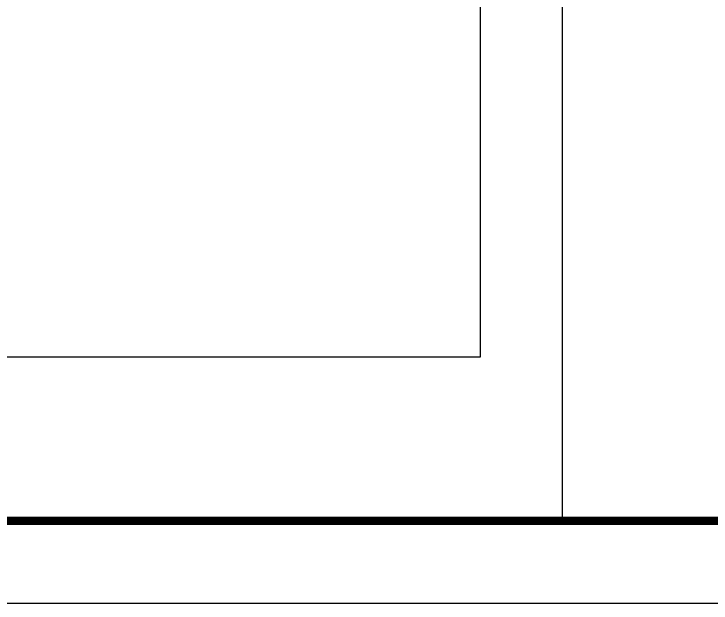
# Model space of a CAD drawing. Extents: x 1725261 to 1937680, y 860327 to 1571294.
# Drawn here: x 1857776 to 1866256, y 1202517 to 1209677 of the extents above; entities that cross this region are included whole.
import ezdxf

# ---------------------------------------------------------------- set-up
doc = ezdxf.new("R2010")
doc.units = 0
doc.header["$LTSCALE"] = 1000
doc.header["$MEASUREMENT"] = 0
doc.layers.add('A-文字', color=3, linetype='Continuous', lineweight=30)
doc.layers.add('图框', color=140, linetype='Continuous')

# ---------------------------------------------------------------- blocks, each defined once
blk = doc.blocks.new('GDGDGRDGDRGDR')
at = {"layer": '图框'}
blk.add_lwpolyline([(148132.8, -148204.2), (190182.8, -148204.2), (190182.8, -118504.2), (148132.8, -118504.2)], close=True, dxfattribs=at)
at = {"layer": '图框', "const_width": 50}
blk.add_lwpolyline([(149382.8, -147704.2), (189682.8, -147704.2), (189682.8, -119004.2), (149382.8, -119004.2)], close=True, dxfattribs=at)

msp = doc.modelspace()

# ---------------------------------------------------------------- linework, layer by layer
at = {"color": 7}
for p, q in [((1863452.7, 1205507.8), (1863452.7, 1222928.1)), ((1816635.9, 1205507.8), (1863452.7, 1205507.8))]:
    msp.add_line(p, q, dxfattribs=at)
at = {"layer": 'A-文字'}
msp.add_lwpolyline([(1793841.1, 1260917.1), (1864445.2, 1260917.1), (1864445.2, 1203515.5), (1793841.1, 1203515.5)], close=True, dxfattribs=at)

# ---------------------------------------------------------------- block references
at = {"xscale": 2, "yscale": 2, "zscale": 2}
msp.add_blockref('GDGDGRDGDRGDR', (1495075.4, 1498925.5), dxfattribs=at)

doc.saveas('drawing.dxf')
